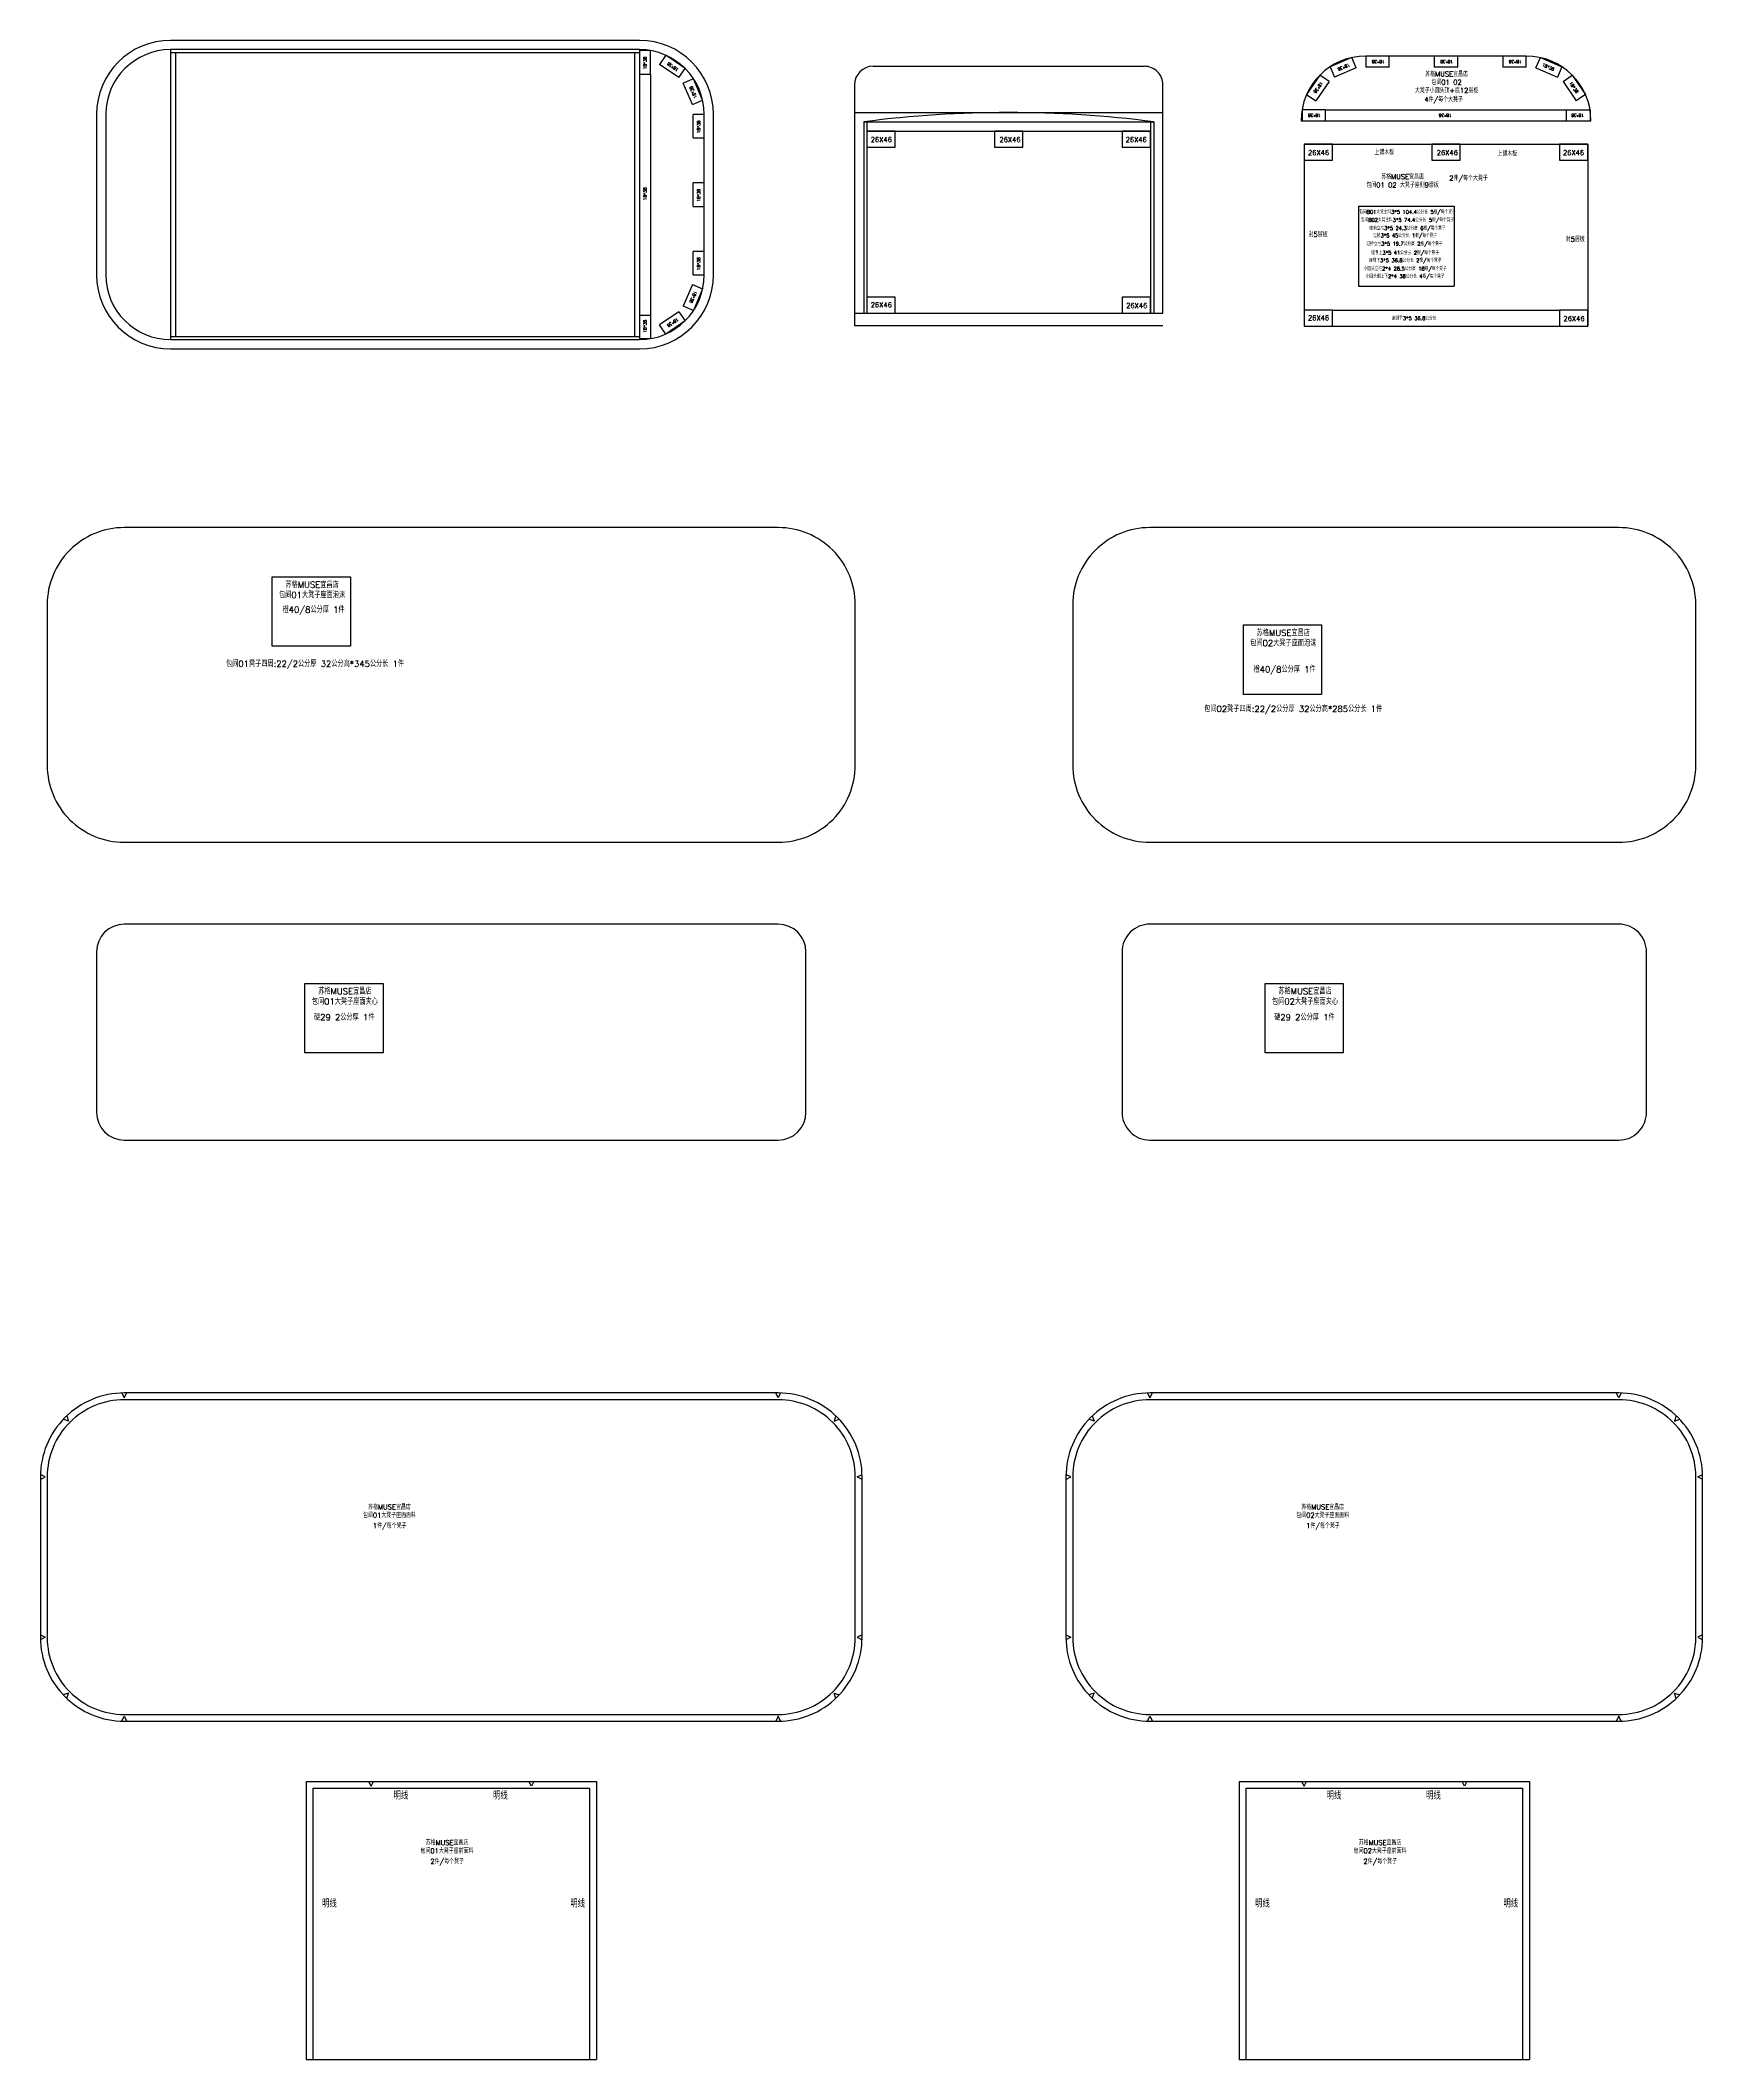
# Model space of a CAD drawing. Header units: millimetres. Extents: x 1211946 to 1266258, y -418433 to -400124.
# Drawn here: x 1252018 to 1254713, y -404756 to -401483 of the extents above; entities that cross this region are included whole.
import ezdxf

# ---------------------------------------------------------------- set-up
doc = ezdxf.new("R2010")
doc.units = ezdxf.units.MM
doc.header["$LTSCALE"] = 5
doc.styles.add('SIMPLEX', font='simplex.shx', dxfattribs={"bigfont": 'gbcbig.shx'})

msp = doc.modelspace()

# ---------------------------------------------------------------- linework, layer by layer
at = {"linetype": 'ByBlock'}
for p, q in [((1252989.22, -401483.17), (1252229.22, -401483.17)), ((1253367.84, -401525.12), (1253807.84, -401525.12)), ((1254426.68, -401508.61), (1254166.68, -401508.61)), ((1253337.84, -401555.12), (1253337.84, -401945.12)), ((1252109.22, -401603.17), (1252109.22, -401863.17)), ((1252124.22, -401603.17), (1252124.22, -401863.17)), ((1253094.22, -401863.17), (1253094.22, -401603.17)), ((1253109.22, -401863.17), (1253109.22, -401603.17)), ((1253337.84, -401600.12), (1253837.84, -401600.12)), ((1253352.84, -401615.12), (1253822.84, -401615.12)), ((1253352.84, -401615.12), (1253352.84, -401925.12)), ((1253357.84, -401615.12), (1253357.84, -401925.12)), ((1253357.84, -401630.12), (1253817.84, -401630.12)), ((1253817.84, -401615.12), (1253817.84, -401925.12)), ((1253822.84, -401615.12), (1253822.84, -401925.12)), ((1254061.68, -401613.61), (1254531.68, -401613.61)), ((1254066.68, -401651.21), (1254526.68, -401651.21)), ((1254066.68, -401651.21), (1254066.68, -401946.21)), ((1254526.68, -401651.21), (1254526.68, -401946.21)), ((1253337.84, -401925.12), (1253837.84, -401925.12)), ((1253337.84, -401945.12), (1253837.84, -401945.12)), ((1254066.68, -401946.21), (1254526.68, -401946.21)), ((1252229.22, -401983.17), (1252989.22, -401983.17)), ((1253214.13, -402915.49), (1252154.13, -402915.49)), ((1252109.13, -402960.49), (1252109.13, -403220.49)), ((1253259.13, -403220.49), (1253259.13, -402960.49)), ((1252154.13, -403265.49), (1253214.13, -403265.49)), ((1252150.13, -403675.28), (1252154.13, -403683.28)), ((1252154.13, -403683.28), (1252158.13, -403675.28)), ((1253214.13, -403683.28), (1253210.13, -403675.28)), ((1253218.13, -403675.28), (1253214.13, -403683.28)), ((1253812.64, -403675.28), (1253816.64, -403683.28)), ((1253816.64, -403683.28), (1253820.64, -403675.28)), ((1254576.64, -403683.28), (1254572.64, -403675.28)), ((1254580.64, -403675.28), (1254576.64, -403683.28)), ((1252063.62, -403720.77), (1252055.17, -403717.98)), ((1252060.83, -403712.32), (1252063.62, -403720.77)), ((1253307.42, -403712.32), (1253304.63, -403720.77)), ((1253304.63, -403720.77), (1253313.08, -403717.98)), ((1253726.13, -403720.77), (1253717.69, -403717.98)), ((1253723.34, -403712.32), (1253726.13, -403720.77)), ((1254669.94, -403712.32), (1254667.15, -403720.77)), ((1254667.15, -403720.77), (1254675.59, -403717.98)), ((1252026.13, -403811.28), (1252018.13, -403807.28)), ((1252018.13, -403815.28), (1252026.13, -403811.28)), ((1253342.13, -403811.28), (1253350.13, -403807.28)), ((1253350.13, -403815.28), (1253342.13, -403811.28)), ((1253688.64, -403811.28), (1253680.64, -403807.28)), ((1253680.64, -403815.28), (1253688.64, -403811.28)), ((1254704.64, -403811.28), (1254712.64, -403807.28)), ((1254712.64, -403815.28), (1254704.64, -403811.28)), ((1252018.13, -404067.28), (1252026.13, -404071.28)), ((1252026.13, -404071.28), (1252018.13, -404075.28)), ((1253350.13, -404067.28), (1253342.13, -404071.28)), ((1253342.13, -404071.28), (1253350.13, -404075.28)), ((1253680.64, -404067.28), (1253688.64, -404071.28)), ((1253688.64, -404071.28), (1253680.64, -404075.28)), ((1254712.64, -404067.28), (1254704.64, -404071.28)), ((1254704.64, -404071.28), (1254712.64, -404075.28)), ((1252063.62, -404161.79), (1252055.17, -404164.57)), ((1252060.83, -404170.23), (1252063.62, -404161.79)), ((1253307.42, -404170.23), (1253304.63, -404161.79)), ((1253304.63, -404161.79), (1253313.08, -404164.57)), ((1253726.13, -404161.79), (1253717.69, -404164.57)), ((1253723.34, -404170.23), (1253726.13, -404161.79)), ((1254669.94, -404170.23), (1254667.15, -404161.79)), ((1254667.15, -404161.79), (1254675.59, -404164.57)), ((1252150.13, -404207.28), (1252154.13, -404199.28)), ((1252154.13, -404199.28), (1252158.13, -404207.28)), ((1253214.13, -404199.28), (1253210.13, -404207.28)), ((1253218.13, -404207.28), (1253214.13, -404199.28)), ((1253812.64, -404207.28), (1253816.64, -404199.28)), ((1253816.64, -404199.28), (1253820.64, -404207.28)), ((1254576.64, -404199.28), (1254572.64, -404207.28)), ((1254580.64, -404207.28), (1254576.64, -404199.28)), ((1252448.88, -404304.7), (1252448.88, -404755.7)), ((1252448.88, -404304.7), (1252919.37, -404304.7)), ((1252550.13, -404304.7), (1252554.13, -404312.7)), ((1252554.13, -404312.7), (1252558.13, -404304.7)), ((1252814.13, -404312.7), (1252810.13, -404304.7)), ((1252818.13, -404304.7), (1252814.13, -404312.7)), ((1252919.37, -404304.7), (1252919.37, -404755.7)), ((1253961.39, -404304.7), (1253961.39, -404755.7)), ((1253961.39, -404304.7), (1254431.89, -404304.7)), ((1254062.64, -404304.7), (1254066.64, -404312.7)), ((1254066.64, -404312.7), (1254070.64, -404304.7)), ((1254326.64, -404312.7), (1254322.64, -404304.7)), ((1254330.64, -404304.7), (1254326.64, -404312.7)), ((1254431.89, -404304.7), (1254431.89, -404755.7)), ((1252448.88, -404755.7), (1252919.37, -404755.7)), ((1253961.39, -404755.7), (1254431.89, -404755.7))]:
    msp.add_line(p, q, dxfattribs=at)
at = {"color": 1, "linetype": 'ByBlock'}
for p, q in [((1252989.22, -401498.17), (1252229.22, -401498.17)), ((1252989.22, -401503.17), (1252229.22, -401503.17)), ((1254154.98, -401751.69), (1254309.98, -401751.69)), ((1254154.98, -401751.69), (1254154.98, -401881.69)), ((1254309.98, -401751.69), (1254309.98, -401881.69)), ((1254154.98, -401881.69), (1254309.98, -401881.69)), ((1254112.68, -401920.21), (1254480.68, -401920.21)), ((1252229.22, -401963.17), (1252989.22, -401963.17)), ((1252229.22, -401968.17), (1252989.22, -401968.17)), ((1252459.88, -404315.7), (1252459.88, -404755.7)), ((1252459.88, -404315.7), (1252908.37, -404315.7)), ((1252908.37, -404315.7), (1252908.37, -404755.7)), ((1253972.39, -404315.7), (1253972.39, -404755.7)), ((1253972.39, -404315.7), (1254420.89, -404315.7)), ((1254420.89, -404315.7), (1254420.89, -404755.7))]:
    msp.add_line(p, q, dxfattribs=at)
at = {"color": 6, "linetype": 'ByBlock'}
for p, q in [((1252229.22, -401498.17), (1252229.22, -401968.17)), ((1252237.22, -401503.17), (1252237.22, -401963.17)), ((1252981.22, -401503.17), (1252981.22, -401963.17)), ((1252989.22, -401498.17), (1252989.22, -401968.17))]:
    msp.add_line(p, q, dxfattribs=at)
at = {"color": 1}
for p, q in [((1253007.22, -401537.72), (1253007.22, -401928.62)), ((1253053.02, -401543.5), (1253021.65, -401522.05)), ((1254150.82, -401527.7), (1254115.85, -401542.57)), ((1254204.68, -401526.61), (1254166.68, -401526.61)), ((1254315.68, -401526.61), (1254277.68, -401526.61)), ((1254426.68, -401526.61), (1254388.68, -401526.61)), ((1254442.54, -401527.7), (1254477.52, -401542.57)), ((1253075.12, -401587.31), (1253060.26, -401552.33)), ((1254107.01, -401549.81), (1254085.56, -401581.18)), ((1254486.36, -401549.81), (1254507.8, -401581.18)), ((1253076.22, -401641.17), (1253076.22, -401603.17)), ((1254101.24, -401595.61), (1254492.13, -401595.61)), ((1253076.22, -401752.17), (1253076.22, -401714.17)), ((1253076.22, -401863.17), (1253076.22, -401825.17)), ((1253075.12, -401879.03), (1253060.26, -401914)), ((1253053.02, -401922.84), (1253021.65, -401944.29))]:
    msp.add_line(p, q, dxfattribs=at)
for points in [[(1252989.22, -401537.72), (1253007.22, -401537.72), (1253007.22, -401499.72), (1252989.22, -401499.72)], [(1253053.02, -401543.5), (1253063.17, -401528.63), (1253031.8, -401507.19), (1253021.65, -401522.05)], [(1254150.82, -401527.7), (1254143.78, -401511.14), (1254108.81, -401526), (1254115.85, -401542.57)], [(1254204.68, -401526.61), (1254204.68, -401508.61), (1254166.68, -401508.61), (1254166.68, -401526.61)], [(1254315.68, -401526.61), (1254315.68, -401508.61), (1254277.68, -401508.61), (1254277.68, -401526.61)], [(1254426.68, -401526.61), (1254426.68, -401508.61), (1254388.68, -401508.61), (1254388.68, -401526.61)], [(1254442.54, -401527.7), (1254449.58, -401511.14), (1254484.56, -401526), (1254477.52, -401542.57)], [(1253075.12, -401587.31), (1253091.69, -401580.27), (1253076.83, -401545.29), (1253060.26, -401552.33)], [(1254107.01, -401549.81), (1254092.15, -401539.65), (1254070.7, -401571.03), (1254085.56, -401581.18)], [(1254486.36, -401549.81), (1254501.22, -401539.65), (1254522.66, -401571.03), (1254507.8, -401581.18)], [(1253076.22, -401641.17), (1253094.22, -401641.17), (1253094.22, -401603.17), (1253076.22, -401603.17)], [(1254101.24, -401613.61), (1254101.24, -401595.61), (1254063.24, -401595.61), (1254063.24, -401613.61)], [(1254492.13, -401613.61), (1254492.13, -401595.61), (1254530.13, -401595.61), (1254530.13, -401613.61)], [(1253076.22, -401752.17), (1253094.22, -401752.17), (1253094.22, -401714.17), (1253076.22, -401714.17)], [(1253076.22, -401863.17), (1253094.22, -401863.17), (1253094.22, -401825.17), (1253076.22, -401825.17)], [(1253075.12, -401879.03), (1253091.69, -401886.07), (1253076.83, -401921.04), (1253060.26, -401914)], [(1252989.22, -401928.62), (1253007.22, -401928.62), (1253007.22, -401966.62), (1252989.22, -401966.62)], [(1253053.02, -401922.84), (1253063.17, -401937.7), (1253031.8, -401959.15), (1253021.65, -401944.29)]]:
    msp.add_lwpolyline(points, dxfattribs=at)
at = {"linetype": 'ByBlock'}
msp.add_lwpolyline([(1253837.84, -401925.12), (1253837.84, -401555.12, 0.1989124), (1253829.06, -401533.91)], format="xyb", dxfattribs=at)
at = {"color": 1, "linetype": 'ByBlock'}
for points in [[(1253357.84, -401630.12), (1253357.84, -401656.12), (1253403.84, -401656.12), (1253403.84, -401630.12)], [(1253564.84, -401630.12), (1253564.84, -401656.12), (1253610.84, -401656.12), (1253610.84, -401630.12)], [(1253771.84, -401630.12), (1253771.84, -401656.12), (1253817.84, -401656.12), (1253817.84, -401630.12)], [(1254066.68, -401651.21), (1254066.68, -401677.21), (1254112.68, -401677.21), (1254112.68, -401651.21)], [(1254273.68, -401651.21), (1254273.68, -401677.21), (1254319.68, -401677.21), (1254319.68, -401651.21)], [(1254480.68, -401651.21), (1254480.68, -401677.21), (1254526.68, -401677.21), (1254526.68, -401651.21)], [(1253357.84, -401899.12), (1253357.84, -401925.12), (1253403.84, -401925.12), (1253403.84, -401899.12)], [(1253771.84, -401899.12), (1253771.84, -401925.12), (1253817.84, -401925.12), (1253817.84, -401899.12)], [(1254066.68, -401920.21), (1254066.68, -401946.21), (1254112.68, -401946.21), (1254112.68, -401920.21)], [(1254480.68, -401920.21), (1254480.68, -401946.21), (1254526.68, -401946.21), (1254526.68, -401920.21)]]:
    msp.add_lwpolyline(points, close=True, dxfattribs=at)
at = {"linetype": 'ByBlock'}
for points in [[(1253214.13, -402782.76, 0.4142136), (1253339.13, -402657.76), (1253339.13, -402397.76, 0.4142136), (1253214.13, -402272.76), (1252154.13, -402272.76, 0.4142136), (1252029.13, -402397.76), (1252029.13, -402657.76, 0.4142136), (1252154.13, -402782.76)], [(1253816.64, -402782.76), (1254576.64, -402782.76, 0.4142136), (1254701.64, -402657.76), (1254701.64, -402397.76, 0.4142136), (1254576.64, -402272.76), (1253816.64, -402272.76, 0.4142136), (1253691.64, -402397.76), (1253691.64, -402657.76, 0.4142136)], [(1253816.64, -403265.49), (1254576.64, -403265.49, 0.4142136), (1254621.64, -403220.49), (1254621.64, -402960.49, 0.4142136), (1254576.64, -402915.49), (1253816.64, -402915.49, 0.4142136), (1253771.64, -402960.49), (1253771.64, -403220.49, 0.4142136)], [(1253214.13, -404207.28, 0.4142136), (1253350.13, -404071.28), (1253350.13, -403811.28, 0.4142136), (1253214.13, -403675.28), (1252154.13, -403675.28, 0.4142136), (1252018.13, -403811.28), (1252018.13, -404071.28, 0.4142136), (1252154.13, -404207.28)], [(1253816.64, -404207.28), (1254576.64, -404207.28, 0.4142136), (1254712.64, -404071.28), (1254712.64, -403811.28, 0.4142136), (1254576.64, -403675.28), (1253816.64, -403675.28, 0.4142136), (1253680.64, -403811.28), (1253680.64, -404071.28, 0.4142136)]]:
    msp.add_lwpolyline(points, format="xyb", close=True, dxfattribs=at)
at = {"color": 1, "ltscale": 2}
for points in [[(1252393.87, -402352.57), (1252520.61, -402352.57), (1252520.61, -402465.1), (1252393.87, -402465.1)], [(1253968.2, -402430.57), (1254094.93, -402430.57), (1254094.93, -402543.1), (1253968.2, -402543.1)], [(1252447, -403011.44), (1252573.74, -403011.44), (1252573.74, -403123.98), (1252447, -403123.98)], [(1254003.45, -403011.44), (1254130.19, -403011.44), (1254130.19, -403123.98), (1254003.45, -403123.98)]]:
    msp.add_lwpolyline(points, close=True, dxfattribs=at)
at = {"color": 1, "linetype": 'ByBlock'}
for points in [[(1253214.13, -404196.28, 0.4142136), (1253339.13, -404071.28), (1253339.13, -403811.28, 0.4142136), (1253214.13, -403686.28), (1252154.13, -403686.28, 0.4142136), (1252029.13, -403811.28), (1252029.13, -404071.28, 0.4142136), (1252154.13, -404196.28)], [(1253816.64, -404196.28), (1254576.64, -404196.28, 0.4142136), (1254701.64, -404071.28), (1254701.64, -403811.28, 0.4142136), (1254576.64, -403686.28), (1253816.64, -403686.28, 0.4142136), (1253691.64, -403811.28), (1253691.64, -404071.28, 0.4142136)]]:
    msp.add_lwpolyline(points, format="xyb", close=True, dxfattribs=at)
at = {"linetype": 'ByBlock'}
for centre, radius, start, end in [((1252229.22, -401603.17), 120, 90, 180), ((1252229.22, -401603.17), 105, 90, 180), ((1252989.22, -401603.17), 120, 0, 90), ((1252989.22, -401603.17), 105, 0, 90), ((1253367.84, -401555.12), 30, 90, 180), ((1253807.84, -401555.12), 30, 45, 90), ((1254166.68, -401613.61), 105, 90, 180), ((1254426.68, -401613.61), 105, 0, 90), ((1253587.84, -403448.45), 1848.33, 82.69555, 97.30445), ((1252229.22, -401863.17), 120, 180, 270), ((1252229.22, -401863.17), 105, 180, 270), ((1252989.22, -401863.17), 120, 270, 0), ((1252989.22, -401863.17), 105, 270, 0), ((1252154.13, -402960.49), 45, 90, 180), ((1253214.13, -402960.49), 45, 0, 90), ((1252154.13, -403220.49), 45, 180, 270), ((1253214.13, -403220.49), 45, 270, 0)]:
    msp.add_arc(centre, radius, start, end, dxfattribs=at)

# ---------------------------------------------------------------- texts
at = {"color": 1, "attachment_point": 5, "style": 'SIMPLEX'}
for s, insert, char_height, rotation in [('18*38', (1252998.22, -401519.84), 5, 90), ('18*38', (1253043.33, -401525.97), 5, 145.64839), ('18*38', (1254130.84, -401526.42), 5, 203.02349), ('18*38', (1254186.8, -401517.61), 5, 180), ('18*38', (1254297.8, -401517.61), 5, 180), ('18*38', (1254408.8, -401517.61), 5, 180), ('18*38', (1254462.52, -401526.42), 5, 336.97651), ('18*38', (1253076.41, -401567.33), 5, 113.02349), ('18*38', (1254089.48, -401559.5), 5, 235.64839), ('18*38', (1254503.88, -401559.5), 5, 304.35161), ('18*38', (1254083.35, -401604.61), 5, 180), ('18*38', (1254295.34, -401604.61), 5, 180), ('18*38', (1254510.01, -401604.61), 5, 180), ('18*38', (1253085.22, -401623.28), 5, 90), ('18*38', (1252998.22, -401731.83), 5, 90), ('18*38', (1253085.22, -401734.28), 5, 90), ('18*38', (1253085.22, -401845.28), 5, 90), ('18*38', (1253076.41, -401899.01), 5, 246.97651), ('18*38', (1252998.22, -401946.5), 5, 90), ('18*38', (1253043.33, -401940.37), 5, 214.35161), ('明线', (1252602.56, -404328.15), 12, 360), ('明线', (1252763.73, -404328.15), 12, 360), ('明线', (1254115.07, -404328.15), 12, 360), ('明线', (1254276.24, -404328.15), 12, 360), ('明线', (1252486.62, -404503.22), 12, 360), ('明线', (1252889.05, -404503.22), 12, 360), ('明线', (1253999.14, -404503.22), 12, 360), ('明线', (1254401.57, -404503.22), 12, 360)]:
    msp.add_mtext(s, dxfattribs=dict(at, insert=insert, char_height=char_height, rotation=rotation))
at = {"color": 1, "linetype": 'ByBlock', "char_height": 8, "attachment_point": 5, "style": 'SIMPLEX'}
for s, insert in [('苏格MUSE宜昌店\\P包间01 02\\P大凳子小圆头顶+底12层板', (1254297.58, -401551.08)), ('4件/每个大凳子', (1254292.85, -401580.32)), ('26X46', (1253381.24, -401643.9)), ('26X46', (1253589.97, -401643.9)), ('26X46', (1253794.54, -401643.9)), ('26X46', (1254090.08, -401664.99)), ('上铺木板', (1254196.6, -401664.6)), ('26X46', (1254298.81, -401664.99)), ('上铺木板', (1254395.97, -401666.75)), ('26X46', (1254503.38, -401664.99)), ('苏格MUSE宜昌店\\P包间01 02 大凳子座侧9层板', (1254226.25, -401710.96)), ('2件/每个大凳子', (1254333.16, -401707.79)), ('封5层板', (1254089.42, -401797.81)), ('封5层板', (1254506.17, -401805.55)), ('26X46', (1253381.24, -401911.8)), ('26X46', (1253795.35, -401912.93)), ('26X46', (1254090.08, -401932.89)), ('26X46', (1254504.18, -401934.02)), ('苏格MUSE宜昌店\\P包间01大凳子座面面料', (1252583.98, -403866.8)), ('苏格MUSE宜昌店\\P包间02大凳子座面面料', (1254096.84, -403866.8)), ('1件/每个凳子', (1252584.33, -403891.81)), ('1件/每个凳子', (1254097.19, -403891.81)), ('苏格MUSE宜昌店\\P包间01大凳子座前面料', (1252677.22, -404410.72)), ('苏格MUSE宜昌店\\P包间02大凳子座前面料', (1254189.73, -404410.72)), ('2件/每个凳子', (1252677.57, -404435.73)), ('2件/每个凳子', (1254190.09, -404435.73))]:
    msp.add_mtext(s, dxfattribs=dict(at, insert=insert))
at = {"color": 1, "ltscale": 2, "char_height": 6, "attachment_point": 5, "rotation": 360, "style": 'SIMPLEX'}
for s, insert in [('包间B01大凳主料3*5 104.4公分长 5根/每个凳子', (1254234.15, -401762.11)), ('包间B02大凳主料3*5 74.4公分长 5根/每个凳子', (1254234.15, -401775.12)), ('座前立柱3*5 24.3公分高 6根/每个凳子', (1254234.15, -401788.49)), ('过桥3*5 45公分长 1根/每个凳子', (1254230.47, -401800.4)), ('过桥立柱3*5 19.7公分高 2根/每个凳子', (1254229.3, -401813.7)), ('座侧上3*5 41公分长 2根/每个凳子', (1254230.47, -401828.24)), ('小圆头立柱2*4 28.5公分高 18根/每个凳子', (1254230.47, -401854.01)), ('小圆头侧上下2*4 38公分长 4根/每个凳子', (1254230.47, -401866.41)), ('座侧下3*5 36.8公分长 2根/每个凳子', (1254230.47, -401840.64)), ('座侧下3*5 36.8公分长', (1254244.98, -401933.58))]:
    msp.add_mtext(s, dxfattribs=dict(at, insert=insert))
at = {"color": 1, "ltscale": 2, "char_height": 10, "attachment_point": 5, "style": 'SIMPLEX'}
for s, insert in [('苏格MUSE宜昌店\\P包间01大凳子座面泡沫', (1252458.56, -402373.72)), ('\\A1;橙40/8公分厚 {\\A0;1件}', (1252461, -402407.35)), ('苏格MUSE宜昌店\\P包间02大凳子座面泡沫', (1254032.88, -402451.72)), ('包间01凳子四周:22/2公分厚 32公分高*345公分长 1件', (1252463.44, -402495.16)), ('\\A1;橙40/8公分厚 {\\A0;1件}', (1254035.06, -402504.12)), ('包间02凳子四周:22/2公分厚 32公分高*285公分长 1件', (1254048.96, -402568.23)), ('苏格MUSE宜昌店\\P包间01大凳子座面夹心', (1252511.69, -403032.6)), ('苏格MUSE宜昌店\\P包间02大凳子座面夹心', (1254068.14, -403032.6)), ('硬29 2公分厚 1件', (1252510.69, -403066.42)), ('硬29 2公分厚 1件', (1254067.14, -403066.42))]:
    msp.add_mtext(s, dxfattribs=dict(at, insert=insert))

doc.saveas('drawing.dxf')
